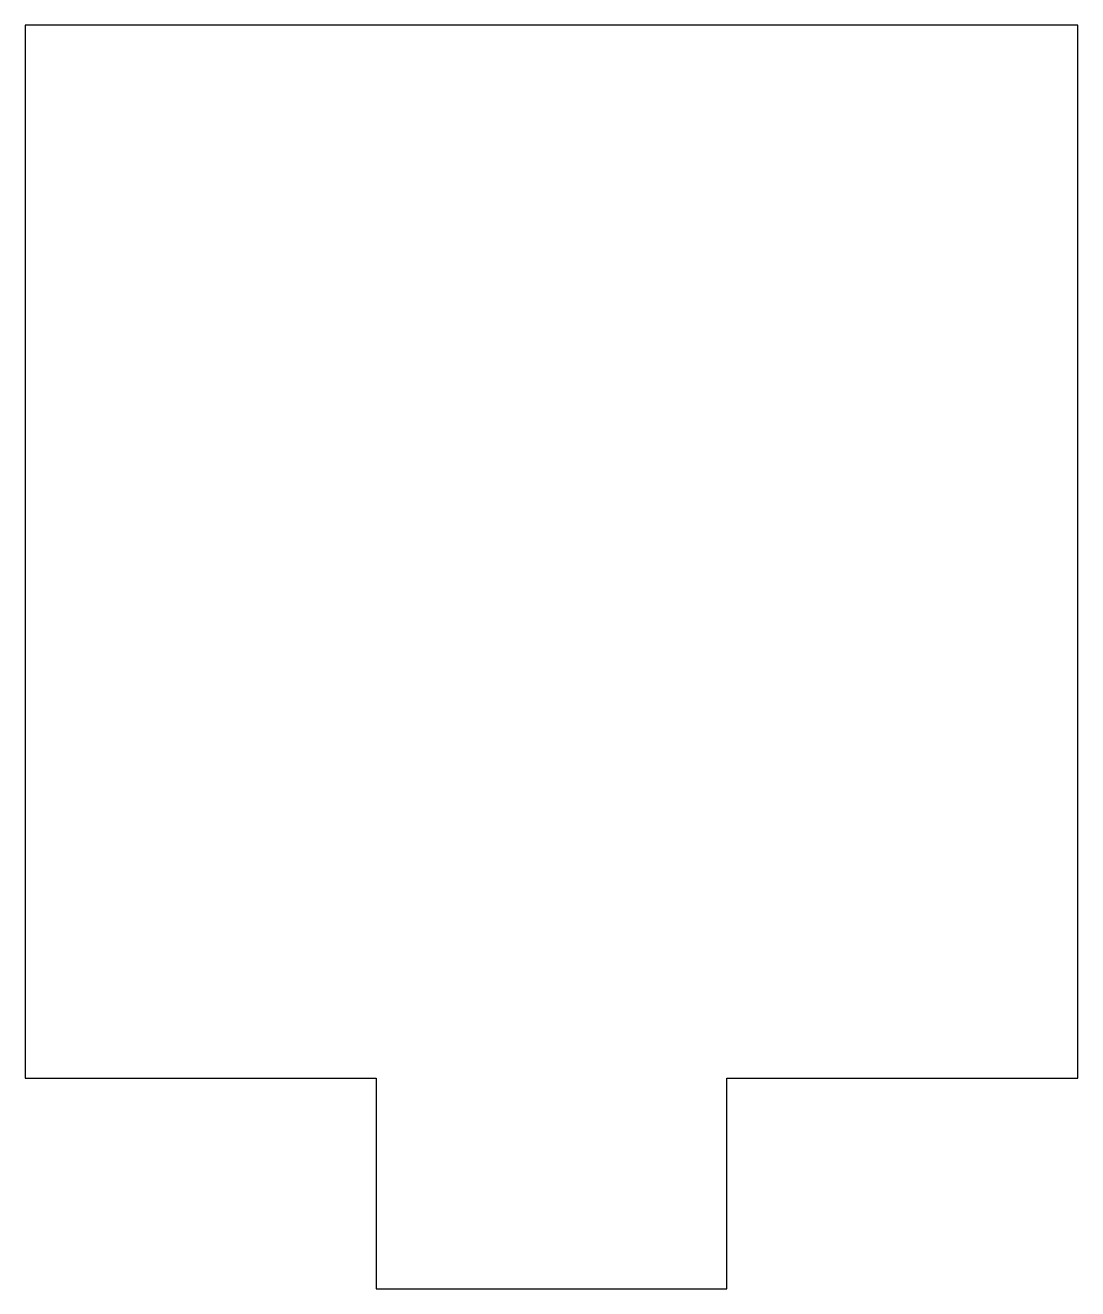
# Model space of a CAD drawing. Header units: millimetres. Extents: x 0 to 15, y -3 to 15.
import ezdxf

# ---------------------------------------------------------------- set-up
doc = ezdxf.new("R2010")
doc.units = ezdxf.units.MM

msp = doc.modelspace()

# ---------------------------------------------------------------- linework, layer by layer
at = {"color": 7, "linetype": 'Continuous', "lineweight": 25}
for p, q in [((15, 15), (0, 15)), ((0, 15), (0, 0)), ((15, 0), (15, 15)), ((0, 0), (5, 0)), ((5, 0), (5, -3)), ((10, 0), (15, 0)), ((10, -3), (10, 0)), ((5, -3), (10, -3))]:
    msp.add_line(p, q, dxfattribs=at)

doc.saveas('drawing.dxf')
